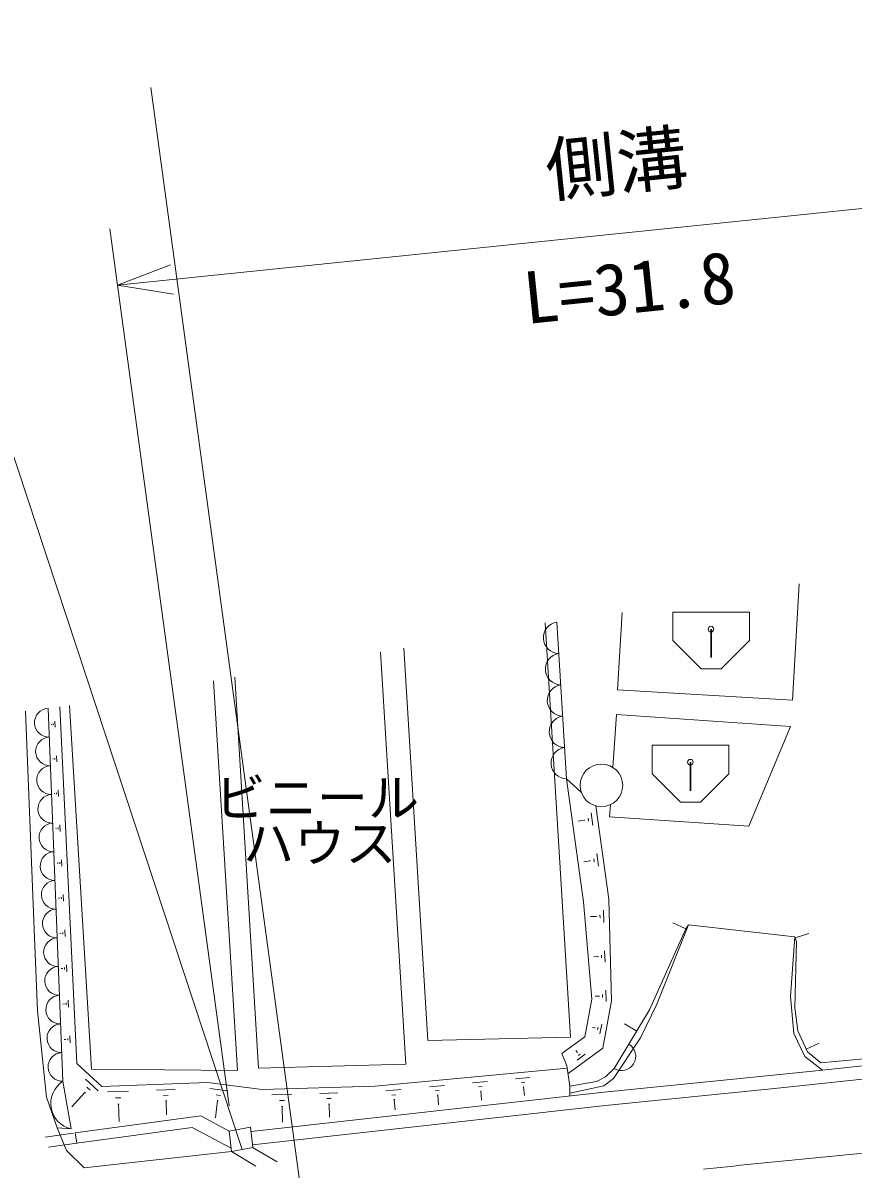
# Model space of a CAD drawing. Units: millimetres, scale not verified. Extents: x 40000 to 680000, y 20000 to 380000.
# Drawn here: x 351062 to 380294, y 317232 to 357564 of the extents above; entities that cross this region are included whole.
import ezdxf
from ezdxf.enums import TextEntityAlignment as Align

# ---------------------------------------------------------------- set-up
doc = ezdxf.new("R2010")
doc.units = ezdxf.units.MM
doc.header["$LTSCALE"] = 1000
doc.linetypes.add('CHAIN', pattern=[18.5, 12, -1.5, 3.5, -1.5])
for name, color, linetype, lineweight in [('M-BGD', 7, 'Continuous', 13), ('M-BMK', 2, 'CHAIN', 13), ('M-STR-HTXT', 7, 'Continuous', 13)]:
    doc.layers.add(name, color=color, linetype=linetype, lineweight=lineweight)
doc.styles.add('@ＭＳ ゴシック', font='')
doc.styles.add('ＭＳ ゴシック', font='')
doc.styles.get('@ＭＳ ゴシック').set_extended_font_data('@MS Gothic')
doc.styles.get('ＭＳ ゴシック').set_extended_font_data('MS Gothic')

msp = doc.modelspace()

# ---------------------------------------------------------------- linework, layer by layer
at = {"layer": 'M-BGD'}
for p, q in [((360862, 316404), (355564, 355295)), ((378163, 333734), (378399, 337831)), ((372001, 334095), (372160, 336820)), ((373943, 336830), (376643, 336830)), ((373943, 336830), (373943, 335830)), ((376643, 336830), (376643, 335830)), ((370338, 321878), (369446, 336451)), ((369858, 336478), (370199, 330962)), ((375279, 336233), (375279, 335233)), ((375303, 336233), (375303, 335233)), ((373943, 335830), (374943, 334830)), ((376643, 335830), (375643, 334830)), ((364543, 320929), (363656, 335417)), ((365324, 321751), (364479, 335558)), ((374943, 334830), (375643, 334830)), ((358616, 320699), (357777, 334411)), ((359362, 320788), (358520, 334538)), ((372001, 334095), (378163, 333734)), ((351148, 333341), (351472, 325384)), ((351949, 333443), (352470, 320322)), ((352960, 320948), (352366, 333502)), ((353482, 320749), (352699, 333542)), ((371835, 331367), (371961, 333223)), ((378087, 332810), (371961, 333223)), ((352065, 332880), (352062, 332880)), ((352066, 332874), (352065, 332887)), ((352132, 332856), (352129, 332911)), ((352200, 332778), (352190, 332995)), ((378087, 332810), (376619, 329295)), ((373216, 332145), (375916, 332145)), ((373216, 332145), (373216, 331145)), ((375916, 332145), (375916, 331145)), ((352123, 331663), (352120, 331663)), ((352123, 331656), (352122, 331670)), ((352189, 331639), (352187, 331693)), ((352258, 331561), (352248, 331777)), ((374553, 331548), (374553, 330548)), ((374577, 331548), (374577, 330548)), ((373216, 331145), (374216, 330145)), ((375916, 331145), (374916, 330145)), ((370798, 326642), (370199, 330962)), ((370199, 330962), (370726, 330480)), ((352178, 330445), (352168, 330445)), ((352178, 330438), (352177, 330452)), ((352245, 330421), (352243, 330476)), ((352316, 330341), (352305, 330562)), ((371695, 326729), (371239, 330010)), ((371718, 329626), (371747, 330055)), ((374216, 330145), (374916, 330145)), ((370834, 329511), (370608, 329480)), ((370833, 329525), (370836, 329497)), ((370960, 329585), (370976, 329474)), ((371071, 329771), (371132, 329326)), ((376619, 329295), (371718, 329626)), ((352233, 329223), (352217, 329222)), ((352233, 329216), (352232, 329230)), ((352302, 329198), (352299, 329255)), ((352374, 329117), (352363, 329343)), ((371269, 328335), (371331, 327892)), ((352288, 327996), (352266, 327995)), ((352288, 327989), (352287, 328004)), ((352358, 327971), (352356, 328028)), ((352432, 327888), (352421, 328118)), ((371034, 328077), (370811, 328046)), ((371032, 328091), (371036, 328063)), ((371159, 328151), (371175, 328040)), ((352343, 326765), (352314, 326763)), ((352344, 326757), (352343, 326772)), ((352415, 326739), (352412, 326798)), ((352490, 326654), (352479, 326889)), ((371695, 326729), (371791, 323152)), ((371089, 323207), (370798, 326642)), ((371506, 326346), (371518, 325909)), ((371250, 326120), (371050, 326115)), ((371249, 326134), (371250, 326107)), ((371379, 326179), (371382, 326069)), ((374403, 325692), (373946, 325896)), ((352399, 325529), (352364, 325527)), ((352399, 325521), (352399, 325536)), ((352472, 325502), (352469, 325562)), ((352549, 325415), (352537, 325655)), ((373128, 322831), (374403, 325692)), ((373384, 323033), (374501, 325822)), ((374403, 325692), (374312, 325732)), ((374403, 325692), (374501, 325822)), ((374501, 325822), (378246, 325404)), ((378256, 325373), (378734, 325519)), ((351472, 325384), (351577, 322795)), ((378246, 325404), (378084, 323308)), ((378302, 325223), (378246, 325404)), ((378248, 322903), (378302, 325223)), ((371313, 324710), (371166, 324705)), ((371313, 324722), (371313, 324697)), ((371431, 324763), (371434, 324663)), ((371546, 324916), (371558, 324517)), ((352455, 324288), (352413, 324286)), ((352455, 324280), (352454, 324295)), ((352530, 324261), (352527, 324322)), ((352607, 324172), (352596, 324417)), ((371586, 323523), (371597, 323125)), ((352587, 323015), (352584, 323077)), ((352666, 322925), (352654, 323174)), ((371089, 323207), (370847, 321889)), ((371353, 323317), (371206, 323313)), ((371352, 323330), (371353, 323305)), ((371471, 323371), (371474, 323271)), ((371791, 323152), (371485, 321488)), ((378084, 323308), (378209, 322006)), ((351894, 319766), (351577, 322795)), ((352511, 323042), (352462, 323040)), ((352511, 323035), (352510, 323050)), ((371880, 320772), (373128, 322831)), ((372808, 321851), (373384, 323033)), ((378348, 322101), (378248, 322903)), ((371442, 322335), (371379, 321988)), ((372678, 322089), (372250, 322348)), ((394976, 322477), (379158, 320972)), ((352725, 321672), (352713, 321926)), ((365324, 321751), (370338, 321878)), ((370847, 321889), (370041, 321302)), ((371203, 322199), (371112, 322216)), ((371205, 322210), (371201, 322189)), ((371315, 322224), (371299, 322137)), ((371858, 320416), (372808, 321851)), ((378209, 322006), (378589, 321191)), ((378692, 321355), (378348, 322101)), ((391607, 322029), (379218, 320716)), ((352567, 321792), (352512, 321789)), ((352567, 321784), (352567, 321800)), ((352645, 321764), (352642, 321827)), ((371485, 321488), (370257, 320593)), ((391682, 321604), (377525, 320064)), ((378647, 321452), (379102, 321661)), ((370217, 320866), (370041, 321302)), ((370590, 321337), (370533, 321410)), ((370858, 321275), (370578, 321062)), ((370599, 321343), (370581, 321330)), ((370689, 321279), (370619, 321226)), ((378589, 321191), (379218, 320716)), ((379158, 320972), (378692, 321355)), ((353844, 320142), (352960, 320948)), ((353482, 320749), (358616, 320699)), ((359362, 320788), (364543, 320929)), ((370230, 320780), (363465, 320147)), ((370322, 320145), (370217, 320866)), ((371580, 320473), (371880, 320772)), ((379218, 320716), (377478, 320532)), ((352470, 320322), (352761, 318648)), ((353267, 320397), (353714, 319990)), ((357562, 320278), (353844, 320142)), ((359486, 320038), (357562, 320278)), ((366897, 320267), (367415, 320316)), ((368408, 320409), (368913, 320456)), ((368612, 320275), (368738, 320287)), ((370322, 320145), (370304, 320243)), ((370322, 320145), (371255, 320315)), ((371255, 320315), (371580, 320473)), ((371519, 320164), (371858, 320416)), ((377478, 320532), (371530, 319935)), ((353246, 319925), (352787, 319422)), ((353232, 319938), (353260, 319913)), ((353312, 320110), (353424, 320008)), ((354036, 319949), (354780, 319976)), ((355761, 320012), (356419, 320036)), ((357648, 320066), (358280, 319987)), ((357861, 319847), (358019, 319827)), ((371530, 319935), (359096, 318558)), ((363465, 320147), (359486, 320038)), ((359830, 319847), (360532, 319866)), ((361517, 319893), (362149, 319911)), ((363835, 319981), (364379, 320032)), ((364055, 319837), (364191, 319849)), ((365373, 320125), (365903, 320174)), ((365587, 319984), (365719, 319996)), ((365651, 319829), (365684, 319833)), ((365668, 319831), (365700, 319491)), ((367106, 320130), (367235, 320142)), ((367169, 319979), (367201, 319982)), ((367185, 319981), (367215, 319658)), ((368673, 320128), (368705, 320131)), ((368689, 320129), (368718, 319825)), ((371519, 320164), (370314, 319902)), ((370314, 319902), (370322, 320145)), ((370314, 319902), (370321, 319801)), ((377525, 320064), (371579, 319468)), ((352266, 318689), (351894, 319766)), ((354323, 319736), (354510, 319743)), ((354401, 319515), (354448, 319517)), ((354425, 319516), (354447, 318911)), ((356015, 319824), (356180, 319830)), ((356084, 319629), (356125, 319630)), ((356105, 319629), (356122, 319141)), ((357917, 319647), (357841, 319039)), ((357897, 319650), (357936, 319645)), ((371579, 319468), (359150, 318091)), ((360099, 319644), (360275, 319648)), ((360171, 319435), (360215, 319436)), ((360193, 319435), (360208, 318881)), ((361760, 319710), (361918, 319715)), ((361824, 319522), (361863, 319523)), ((361844, 319523), (361856, 319064)), ((364121, 319678), (364155, 319681)), ((364138, 319680), (364172, 319321)), ((357322, 319104), (352906, 318502)), ((358320, 318569), (357322, 319104)), ((352761, 318648), (352266, 318689)), ((352593, 317884), (352266, 318689)), ((357019, 318700), (352955, 318145)), ((358391, 317964), (357019, 318700)), ((358320, 318570), (359078, 318710)), ((359078, 318710), (359162, 317995)), ((351840, 318351), (352830, 318491)), ((352906, 318502), (352955, 318145)), ((358404, 317855), (358320, 318570)), ((352955, 318145), (351965, 318005)), ((353213, 317272), (352593, 317884)), ((358404, 317855), (353213, 317272)), ((359162, 317995), (358404, 317855)), ((358404, 317855), (359260, 317338)), ((359149, 317993), (360009, 317482))]:
    msp.add_line(p, q, dxfattribs=at)
for centre, radius in [((375290, 336233), 100), ((374564, 331548), 100), ((371431, 330735), 750)]:
    msp.add_circle(centre, radius, dxfattribs=at)
for centre, radius, start, end in [((369945, 335930), 555, 98.9728, 268.0866), ((370013, 334826), 555, 98.9728, 268.0866), ((370081, 333723), 555, 98.9728, 268.0866), ((351974, 332938), 505, 92.846, 271.7013), ((370149, 332620), 555, 98.9728, 268.0866), ((352014, 331929), 505, 92.846, 271.7013), ((370217, 331517), 555, 98.9728, 268.0866), ((352054, 330920), 505, 92.846, 271.7013), ((352095, 329911), 505, 92.846, 271.7013), ((352135, 328901), 505, 92.846, 271.7013), ((352175, 327892), 505, 92.846, 271.7013), ((352215, 326883), 505, 92.846, 271.7013), ((352255, 325873), 505, 92.846, 271.7013), ((352295, 324864), 505, 92.846, 271.7013), ((352335, 323855), 505, 92.846, 271.7013), ((352375, 322845), 505, 92.846, 271.7013), ((352415, 321836), 505, 92.846, 271.7013), ((372139, 321199), 500, 238.7816, 58.7816), ((352455, 320827), 505, 92.846, 271.7013), ((352960, 319545), 918, 122.2163, 257.492)]:
    msp.add_arc(centre, radius, start, end, dxfattribs=at)
at = {"layer": 'M-BMK'}
msp.add_arc((456788, -478580), 800000, 93.68125, 95.89275, dxfattribs=at)
at = {"layer": 'M-STR-HTXT'}
for p, q in [((345697, 357564), (358783, 317925)), ((390036, 351997), (354391, 348337)), ((358324, 319462), (354121, 350319)), ((356259, 349049), (354391, 348337)), ((354391, 348337), (356365, 348019))]:
    msp.add_line(p, q, dxfattribs=at)

# ---------------------------------------------------------------- texts
at = {"layer": 'M-BGD', "style": 'ＭＳ ゴシック'}
msp.add_text('ビニール', height=1320, dxfattribs=at).set_placement((361414, 329243), align=Align.BOTTOM_CENTER)
msp.add_text('ハウス', height=1320, dxfattribs=at).set_placement((361514, 329356), align=Align.TOP_CENTER)
at = {"layer": 'M-STR-HTXT', "style": 'ＭＳ ゴシック'}
msp.add_text('側溝', height=1833, rotation=5.862, dxfattribs=at).set_placement((372111, 351162), align=Align.BOTTOM_CENTER)
at = {"layer": 'M-STR-HTXT', "style": '@ＭＳ ゴシック'}
msp.add_text('L=31.8', height=1833, rotation=5.862, dxfattribs=at).set_placement((372316, 349172), align=Align.TOP_CENTER)

doc.saveas('drawing.dxf')
